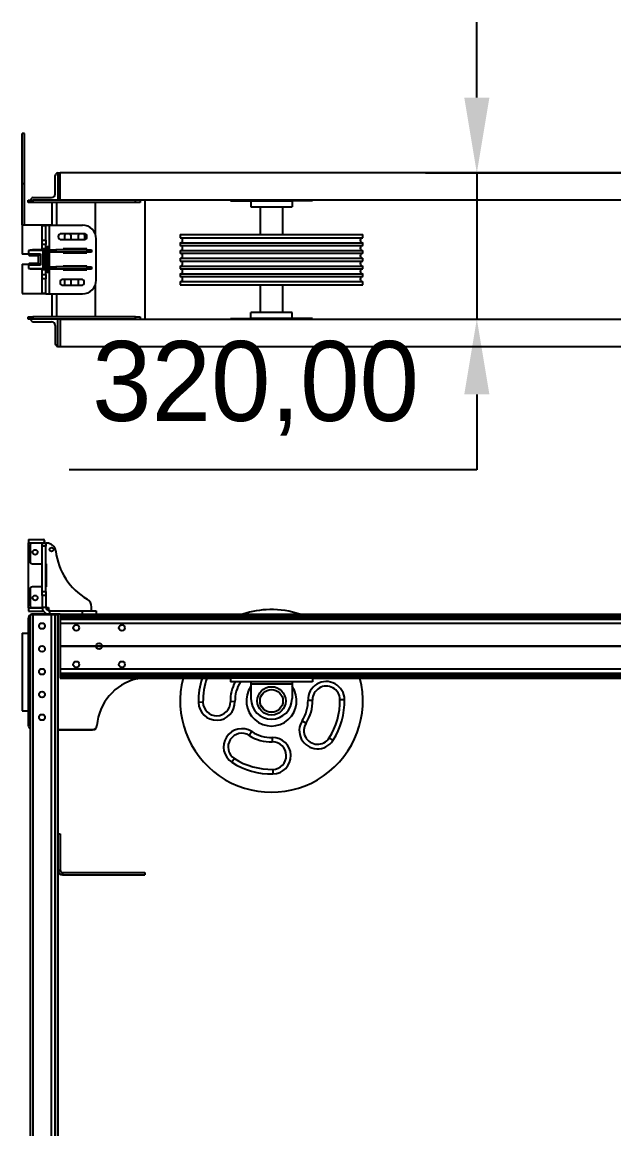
# Model space of a CAD drawing. Header units: millimetres. Extents: x 26.3 to 87, y 18.4 to 115.3.
# Drawn here: x 26.35 to 52.26, y 66.87 to 115.34 of the extents above; entities that cross this region are included whole.
import ezdxf

# ---------------------------------------------------------------- set-up
doc = ezdxf.new("R2010")
doc.units = ezdxf.units.MM
doc.header["$PDSIZE"] = -1
doc.dimstyles.new('ISO-25', dxfattribs={"dimtxt": 2.5, "dimasz": 2.5, "dimexe": 1.25, "dimexo": 0.625, "dimtad": 1, "dimtxsty": 'Standard', "dimcen": 2.5, "dimadec": 0, "dimazin": 0, "dimtfac": 1, "dimtmove": 0, "dimatfit": 3, "dimfxl": 1, "dimarcsym": 0})

# ---------------------------------------------------------------- blocks, each defined once
blk = doc.blocks.new('*D4')
at = {"color": 0, "lineweight": -2, "transparency": 16777216}
for p, q in [((79.556, 112.04), (79.556, 115.342)), ((45.904, 108.738), (80.556, 108.738)), ((79.556, 108.738), (79.556, 108.504)), ((79.556, 101.138), (79.556, 101.373)), ((45.904, 101.138), (80.556, 101.138)), ((79.556, 97.836), (79.556, 94.534))]:
    blk.add_line(p, q, dxfattribs=at)
at = {"color": 0, "transparency": 16777216}
for points in [[(79.005, 112.04), (80.106, 112.04), (79.556, 108.738)], [(79.005, 97.836), (80.106, 97.836), (79.556, 101.138)]]:
    blk.add_solid(points, dxfattribs=at)
at = {"layer": 'Defpoints', "color": 0, "transparency": 16777216}
for p in [(44.904, 108.738), (79.556, 108.738), (44.904, 101.138)]:
    blk.add_point(p, dxfattribs=at)
at = {"color": 0, "transparency": 16777216, "insert": (79.556, 104.938), "char_height": 3.5, "attachment_point": 5}
blk.add_mtext('380,00', dxfattribs=at)
blk = doc.blocks.new('*D6')
at = {"color": 0, "lineweight": -2, "transparency": 16777216}
for p, q in [((46.262, 112.04), (46.262, 115.342)), ((44.013, 108.738), (47.262, 108.738)), ((46.262, 108.738), (46.262, 102.338)), ((44.013, 102.338), (47.262, 102.338)), ((46.262, 99.036), (46.262, 95.734)), ((46.262, 95.734), (28.405, 95.734))]:
    blk.add_line(p, q, dxfattribs=at)
at = {"color": 0, "transparency": 16777216}
for points in [[(45.712, 112.04), (46.812, 112.04), (46.262, 108.738)], [(45.712, 99.036), (46.812, 99.036), (46.262, 102.338)]]:
    blk.add_solid(points, dxfattribs=at)
at = {"layer": 'Defpoints', "color": 0, "transparency": 16777216}
for p in [(43.013, 108.738), (43.013, 102.338), (46.262, 102.338)]:
    blk.add_point(p, dxfattribs=at)
at = {"color": 0, "transparency": 16777216, "insert": (36.571, 99.3), "char_height": 3.5, "attachment_point": 5}
blk.add_mtext('320,00', dxfattribs=at)

msp = doc.modelspace()

# ---------------------------------------------------------------- linework, layer by layer
at = {"color": 7, "linetype": 'Continuous', "lineweight": 25}
for p, q in [((26.44874, 110.45949), (26.34874, 110.45949)), ((26.34874, 108.25949), (26.34874, 110.45949)), ((26.44874, 108.25949), (26.44874, 110.45949)), ((27.79874, 107.81845), (27.79874, 108.61845)), ((27.91874, 108.73845), (28.01874, 108.73845)), ((27.91874, 108.73845), (27.91874, 107.53845)), ((66.11874, 108.73845), (28.01874, 108.73845)), ((28.01874, 107.53845), (28.01874, 108.73845)), ((35.46874, 108.75845), (35.46874, 108.73845)), ((35.46874, 108.75845), (39.06874, 108.75845)), ((39.06874, 108.75845), (39.06874, 108.73845)), ((26.44874, 108.25949), (26.34874, 108.25949)), ((26.34874, 106.45949), (26.34874, 108.25949)), ((26.44874, 106.45949), (26.44874, 108.25949)), ((26.83874, 107.65845), (27.63874, 107.65845)), ((26.61874, 107.43845), (26.61874, 107.53845)), ((26.61874, 107.53845), (26.71874, 107.53845)), ((26.81874, 107.43845), (26.61874, 107.43845)), ((26.73156, 107.53845), (26.71874, 107.53845)), ((26.73156, 107.53845), (26.81874, 107.53845)), ((26.81874, 107.53845), (26.81874, 107.43845)), ((31.31874, 107.53845), (26.81874, 107.53845)), ((31.31874, 107.43845), (26.81874, 107.43845)), ((27.64874, 107.43845), (27.64874, 106.4459)), ((66.11874, 107.53845), (28.01874, 107.53845)), ((29.54874, 107.43845), (29.54874, 106.0613)), ((31.31874, 107.43845), (31.31874, 107.53845)), ((31.51874, 107.43845), (31.31874, 107.43845)), ((31.51874, 107.53845), (31.51874, 107.43845)), ((31.71874, 107.53845), (31.71874, 102.33845)), ((35.46874, 107.53845), (35.46874, 107.51845)), ((35.46874, 107.51845), (36.36874, 107.51845)), ((36.36874, 107.51845), (38.16874, 107.51845)), ((36.36874, 107.51845), (36.36874, 107.25845)), ((36.36874, 107.25845), (38.16874, 107.25845)), ((36.76874, 107.25845), (36.76874, 106.03845)), ((37.76874, 106.03845), (37.76874, 107.25845)), ((39.06874, 107.51845), (38.16874, 107.51845)), ((38.16874, 107.51845), (38.16874, 107.25845)), ((39.06874, 107.53845), (39.06874, 107.51845)), ((26.34874, 106.45949), (26.44874, 106.45949)), ((26.34874, 106.45949), (26.34874, 105.17949)), ((26.44874, 106.45949), (27.64874, 106.45949)), ((27.22874, 106.4459), (27.38874, 106.4459)), ((27.22874, 106.41765), (27.22874, 106.4459)), ((27.38874, 106.41765), (27.22874, 106.41765)), ((27.22874, 105.79024), (27.22874, 106.41765)), ((27.38874, 106.4459), (27.38874, 106.41765)), ((27.38874, 106.4459), (27.54874, 106.4459)), ((27.38874, 105.79024), (27.38874, 106.41765)), ((27.54874, 106.4459), (28.98874, 106.4459)), ((27.22874, 105.79024), (27.38874, 105.79024)), ((27.22874, 105.59965), (27.22874, 105.79024)), ((27.38874, 105.79024), (27.38874, 105.59965)), ((29.05874, 106.0759), (28.05874, 106.0759)), ((28.05874, 105.8159), (29.05874, 105.8159)), ((28.21874, 105.8159), (28.21874, 106.00845)), ((28.47874, 106.00845), (28.47874, 105.8159)), ((28.81874, 105.8159), (28.81874, 106.00845)), ((29.07874, 106.00845), (29.07874, 105.81744)), ((29.58874, 104.0459), (29.58874, 105.8459)), ((33.26874, 106.03845), (33.26874, 105.89845)), ((33.26874, 106.03845), (37.18917, 106.03845)), ((33.26874, 105.89845), (37.18917, 105.89845)), ((33.26874, 105.67845), (33.26874, 105.55845)), ((33.26874, 105.67845), (37.18917, 105.67845)), ((37.18917, 106.03845), (41.26874, 106.03845)), ((37.18917, 105.89845), (41.26874, 105.89845)), ((37.18917, 105.67845), (41.26874, 105.67845)), ((41.26874, 105.89845), (41.26874, 106.03845)), ((41.26874, 105.55845), (41.26874, 105.67845)), ((26.62874, 105.3459), (26.62874, 105.1909)), ((27.26874, 105.3459), (26.62874, 105.3459)), ((26.69874, 105.3459), (26.69874, 105.3709)), ((26.69874, 105.3709), (26.79874, 105.3709)), ((27.42341, 105.3709), (26.79874, 105.3709)), ((27.38874, 105.59965), (27.22874, 105.59965)), ((27.22874, 105.4059), (27.22874, 105.59965)), ((27.38874, 105.4059), (27.22874, 105.4059)), ((27.22874, 105.3709), (27.22874, 105.4059)), ((27.26874, 104.5459), (27.26874, 105.3459)), ((27.26874, 105.3459), (27.32874, 105.3459)), ((27.32874, 105.3459), (27.32874, 104.5459)), ((27.42341, 105.2709), (27.32874, 105.2709)), ((27.38874, 105.2359), (27.32874, 105.2359)), ((27.38874, 105.4059), (27.38874, 105.59965)), ((27.38874, 105.3709), (27.38874, 105.4059)), ((27.39, 105.4059), (27.38874, 105.4059)), ((27.38874, 105.2359), (27.38874, 105.2709)), ((27.38874, 104.6559), (27.38874, 105.2359)), ((27.38874, 105.2359), (27.39, 105.2359)), ((27.39, 105.3709), (27.39, 105.4059)), ((27.39, 105.2359), (27.39, 105.2709)), ((27.48874, 105.5059), (27.39002, 105.5059)), ((27.39002, 105.5059), (27.39002, 105.3709)), ((27.39002, 105.2709), (27.39002, 104.6209)), ((27.42341, 105.2709), (27.42341, 105.3709)), ((27.42341, 105.3709), (27.82038, 105.3709)), ((27.82038, 105.2709), (27.42341, 105.2709)), ((27.42874, 105.5059), (27.42874, 105.3709)), ((27.42874, 105.2709), (27.42874, 104.6209)), ((27.48874, 105.5059), (27.48874, 105.3709)), ((27.48874, 105.2709), (27.48874, 104.6209)), ((27.82038, 105.3709), (27.82038, 105.2709)), ((29.1934, 105.3709), (27.82038, 105.3709)), ((29.1934, 105.2709), (27.82038, 105.2709)), ((29.18874, 105.4059), (28.14874, 105.4059)), ((28.14874, 105.4059), (28.14874, 105.3709)), ((28.14874, 105.2709), (28.14874, 105.2359)), ((28.14874, 105.2359), (29.18874, 105.2359)), ((29.18874, 105.3709), (29.18874, 105.4059)), ((29.18874, 105.2359), (29.18874, 105.2709)), ((29.1934, 105.2709), (29.1934, 105.3709)), ((29.1934, 105.3709), (29.38874, 105.3709)), ((29.38874, 105.2709), (29.1934, 105.2709)), ((29.38874, 105.3709), (29.38874, 105.2709)), ((33.26874, 105.55845), (37.18917, 105.55845)), ((33.26874, 105.33845), (33.26874, 105.21845)), ((33.26874, 105.33845), (37.18917, 105.33845)), ((33.26874, 105.21845), (37.18917, 105.21845)), ((37.18917, 105.55845), (41.26874, 105.55845)), ((37.18917, 105.33845), (41.26874, 105.33845)), ((37.18917, 105.21845), (41.26874, 105.21845)), ((41.26874, 105.21845), (41.26874, 105.33845)), ((26.62874, 105.17949), (26.34874, 105.17949)), ((26.34874, 104.73949), (26.34874, 103.45949)), ((26.34874, 104.73949), (26.62874, 104.73949)), ((26.62874, 105.1909), (27.14874, 105.1909)), ((26.62874, 105.1509), (26.62874, 105.1909)), ((26.62874, 105.1509), (26.66874, 105.1109)), ((26.66874, 104.7809), (26.62874, 104.7409)), ((26.62874, 104.7009), (26.62874, 104.7409)), ((27.06874, 105.1109), (26.66874, 105.1109)), ((26.66874, 104.7809), (27.06874, 104.7809)), ((27.14874, 105.1909), (27.06874, 105.1109)), ((27.06874, 104.7809), (27.06874, 105.1109)), ((27.14874, 104.7009), (27.06874, 104.7809)), ((27.14874, 105.1909), (27.14874, 104.7009)), ((33.26874, 104.99845), (33.26874, 104.87845)), ((33.26874, 104.99845), (37.18917, 104.99845)), ((33.26874, 104.87845), (37.18917, 104.87845)), ((37.18917, 104.99845), (41.26874, 104.99845)), ((37.18917, 104.87845), (41.26874, 104.87845)), ((41.26874, 104.87845), (41.26874, 104.99845)), ((26.62874, 104.7009), (26.62874, 104.5459)), ((27.14874, 104.7009), (26.62874, 104.7009)), ((26.62874, 104.5459), (27.26874, 104.5459)), ((26.69874, 104.5209), (26.69874, 104.5459)), ((26.79874, 104.5209), (26.69874, 104.5209)), ((27.42341, 104.5209), (26.79874, 104.5209)), ((27.22874, 104.4859), (27.22874, 104.5209)), ((27.38874, 104.4859), (27.22874, 104.4859)), ((27.22874, 104.29214), (27.22874, 104.4859)), ((27.22874, 104.29214), (27.38874, 104.29214)), ((27.22874, 104.10155), (27.22874, 104.29214)), ((27.32874, 104.5459), (27.26874, 104.5459)), ((27.38874, 104.6559), (27.32874, 104.6559)), ((27.42341, 104.6209), (27.32874, 104.6209)), ((27.38874, 104.6209), (27.38874, 104.6559)), ((27.39, 104.6559), (27.38874, 104.6559)), ((27.38874, 104.4859), (27.38874, 104.5209)), ((27.38874, 104.29214), (27.38874, 104.4859)), ((27.38874, 104.4859), (27.39, 104.4859)), ((27.38874, 104.29214), (27.38874, 104.10155)), ((27.39, 104.6209), (27.39, 104.6559)), ((27.39, 104.4859), (27.39, 104.5209)), ((27.39002, 104.5209), (27.39002, 104.3859)), ((27.39002, 104.3859), (27.48874, 104.3859)), ((27.42341, 104.5209), (27.42341, 104.6209)), ((27.42341, 104.6209), (27.82038, 104.6209)), ((27.82038, 104.5209), (27.42341, 104.5209)), ((27.42874, 104.5209), (27.42874, 104.3859)), ((27.48874, 104.5209), (27.48874, 104.3859)), ((27.82038, 104.6209), (27.82038, 104.5209)), ((29.1934, 104.6209), (27.82038, 104.6209)), ((29.1934, 104.5209), (27.82038, 104.5209)), ((29.18874, 104.6559), (28.14874, 104.6559)), ((28.14874, 104.6559), (28.14874, 104.6209)), ((28.14874, 104.5209), (28.14874, 104.4859)), ((28.14874, 104.4859), (29.18874, 104.4859)), ((29.18874, 104.6209), (29.18874, 104.6559)), ((29.18874, 104.4859), (29.18874, 104.5209)), ((29.1934, 104.5209), (29.1934, 104.6209)), ((29.1934, 104.6209), (29.38874, 104.6209)), ((29.38874, 104.5209), (29.1934, 104.5209)), ((29.38874, 104.6209), (29.38874, 104.5209)), ((33.26874, 104.65845), (33.26874, 104.53845)), ((33.26874, 104.65845), (37.18917, 104.65845)), ((33.26874, 104.53845), (37.18917, 104.53845)), ((33.26874, 104.31845), (33.26874, 104.19845)), ((33.26874, 104.31845), (37.18917, 104.31845)), ((37.18917, 104.65845), (41.26874, 104.65845)), ((37.18917, 104.53845), (41.26874, 104.53845)), ((37.18917, 104.31845), (41.26874, 104.31845)), ((41.26874, 104.53845), (41.26874, 104.65845)), ((41.26874, 104.19845), (41.26874, 104.31845)), ((27.38874, 104.10155), (27.22874, 104.10155)), ((27.22874, 103.47414), (27.22874, 104.10155)), ((27.38874, 103.47414), (27.38874, 104.10155)), ((28.93874, 104.0759), (28.13874, 104.0759)), ((28.13874, 103.8159), (28.93874, 103.8159)), ((28.21874, 103.86845), (28.21874, 104.0759)), ((28.47874, 104.0759), (28.47874, 103.86845)), ((28.81874, 103.86845), (28.81874, 104.0759)), ((29.54874, 103.83049), (29.54874, 102.43845)), ((33.26874, 104.19845), (37.18917, 104.19845)), ((33.26874, 103.97845), (33.26874, 103.83845)), ((33.26874, 103.97845), (37.18917, 103.97845)), ((33.26874, 103.83845), (37.18917, 103.83845)), ((36.76874, 103.83845), (36.76874, 102.61845)), ((37.18917, 104.19845), (41.26874, 104.19845)), ((37.18917, 103.97845), (41.26874, 103.97845)), ((37.18917, 103.83845), (41.26874, 103.83845)), ((37.76874, 102.61845), (37.76874, 103.83845)), ((41.26874, 103.83845), (41.26874, 103.97845)), ((26.34874, 103.45949), (27.22874, 103.45949)), ((27.22874, 103.47414), (27.38874, 103.47414)), ((27.22874, 103.4459), (27.22874, 103.47414)), ((27.38874, 103.4459), (27.22874, 103.4459)), ((27.38874, 103.47414), (27.38874, 103.4459)), ((27.38874, 103.4459), (27.54874, 103.4459)), ((27.54874, 103.4459), (28.98874, 103.4459)), ((27.64874, 103.4459), (27.64874, 102.43845)), ((26.61874, 102.33845), (26.61874, 102.43845)), ((26.61874, 102.43845), (26.81874, 102.43845)), ((26.71874, 102.33845), (26.61874, 102.33845)), ((26.73156, 102.33845), (26.71874, 102.33845)), ((26.81874, 102.33845), (26.73156, 102.33845)), ((26.81874, 102.43845), (26.81874, 102.33845)), ((31.31874, 102.43845), (26.81874, 102.43845)), ((31.31874, 102.33845), (26.81874, 102.33845)), ((27.91874, 101.13845), (27.91874, 102.33845)), ((28.01874, 102.33845), (28.01874, 101.13845)), ((28.01874, 102.33845), (66.11874, 102.33845)), ((31.31874, 102.33845), (31.31874, 102.43845)), ((31.31874, 102.43845), (31.51874, 102.43845)), ((31.51874, 102.43845), (31.51874, 102.33845)), ((35.46874, 102.35845), (36.36874, 102.35845)), ((35.46874, 102.33845), (35.46874, 102.35845)), ((36.36874, 102.35845), (36.36874, 102.61845)), ((38.16874, 102.61845), (36.36874, 102.61845)), ((38.16874, 102.35845), (36.36874, 102.35845)), ((38.16874, 102.35845), (38.16874, 102.61845)), ((39.06874, 102.35845), (38.16874, 102.35845)), ((39.06874, 102.33845), (39.06874, 102.35845)), ((26.83874, 102.21845), (27.63874, 102.21845)), ((27.79874, 102.05845), (27.79874, 101.25845)), ((27.91874, 101.13845), (28.01874, 101.13845)), ((28.01874, 101.13845), (66.11874, 101.13845)), ((35.46874, 101.11845), (35.46874, 101.13845)), ((39.06874, 101.11845), (35.46874, 101.11845)), ((39.06874, 101.11845), (39.06874, 101.13845)), ((26.62874, 92.68224), (26.62874, 92.53224)), ((26.62874, 92.68224), (27.26874, 92.68224)), ((27.32874, 92.62224), (27.32874, 92.59224)), ((26.62874, 92.53224), (27.26874, 92.53224)), ((26.62874, 89.69224), (26.62874, 92.53224)), ((26.69874, 92.42224), (26.69874, 91.72224)), ((27.22874, 92.52224), (26.79874, 92.52224)), ((27.22874, 92.53224), (27.22874, 92.52224)), ((27.22874, 92.52224), (27.38874, 92.52224)), ((27.22874, 92.38288), (27.22874, 92.52224)), ((27.38874, 92.38288), (27.22874, 92.38288)), ((27.22874, 90.41101), (27.22874, 92.38288)), ((27.42341, 92.52224), (27.38874, 92.52224)), ((27.38874, 92.52224), (27.38874, 92.38288)), ((27.38874, 90.41101), (27.38874, 92.38288)), ((26.79874, 91.62224), (27.22874, 91.62224)), ((27.38874, 91.62224), (27.39874, 91.62224)), ((27.39874, 91.62224), (27.39874, 90.60224)), ((26.69874, 90.50224), (26.69874, 89.80224)), ((27.22874, 90.60224), (26.79874, 90.60224)), ((27.22874, 90.22909), (27.22874, 90.41101)), ((27.22874, 90.41101), (27.38874, 90.41101)), ((27.22874, 90.22909), (27.22874, 89.72224)), ((27.38874, 90.22909), (27.22874, 90.22909)), ((27.39874, 90.60224), (27.38874, 90.60224)), ((27.38874, 90.41101), (27.38874, 90.22909)), ((27.38874, 90.22909), (27.38874, 89.72224)), ((26.62874, 89.69224), (26.62874, 89.54224)), ((26.62874, 89.69224), (27.23015, 89.69224)), ((26.79874, 89.70224), (27.22937, 89.70224)), ((27.22874, 89.72224), (27.38874, 89.72224)), ((27.22874, 89.70224), (27.22874, 89.69224)), ((27.39, 89.70224), (27.49874, 89.70224)), ((27.49874, 89.70224), (27.49874, 89.66224)), ((29.38874, 89.56224), (29.38874, 89.72481)), ((26.61874, 89.21224), (26.61874, 84.55224)), ((26.62874, 89.54224), (27.26874, 89.54224)), ((26.71874, 18.39224), (26.71874, 89.39224)), ((26.71874, 89.39224), (26.83874, 89.39224)), ((28.01874, 89.41224), (26.81874, 89.41224)), ((26.83874, 18.39224), (26.83874, 89.39224)), ((26.83874, 89.39224), (27.63874, 89.39224)), ((27.54874, 89.56224), (28.98874, 89.56224)), ((27.63874, 18.39224), (27.63874, 89.39224)), ((27.63874, 89.39224), (27.79874, 89.39224)), ((27.79874, 18.39224), (27.79874, 89.39224)), ((27.79874, 89.39224), (27.91874, 89.39224)), ((27.91874, 18.39224), (27.91874, 89.39224)), ((28.01874, 89.41224), (66.11874, 89.41224)), ((28.01874, 89.41224), (28.01874, 89.3693)), ((28.01874, 89.3693), (66.11874, 89.3693)), ((28.01874, 89.3693), (28.01874, 89.27979)), ((28.01874, 89.27979), (66.11874, 89.27979)), ((28.01874, 89.27979), (28.01874, 89.19316)), ((28.98874, 89.56224), (29.58874, 89.56224)), ((29.58874, 89.56224), (29.58874, 89.41224)), ((28.01874, 89.19316), (66.11874, 89.19316)), ((28.01874, 89.19316), (28.01874, 89.01415)), ((28.01874, 89.01415), (66.11874, 89.01415)), ((28.01874, 89.01415), (28.01874, 87.01033)), ((26.34874, 88.57224), (26.61874, 88.57224)), ((26.34874, 88.57224), (26.34874, 85.17224)), ((28.01874, 87.01033), (66.11874, 87.01033)), ((28.01874, 87.01033), (28.01874, 86.83132)), ((28.01874, 86.83132), (66.11874, 86.83132)), ((28.01874, 86.83132), (28.01874, 86.74469)), ((28.01874, 86.74469), (66.11874, 86.74469)), ((28.01874, 86.74469), (28.01874, 86.65518)), ((28.01874, 86.65518), (66.11874, 86.65518)), ((28.01874, 86.65518), (28.01874, 86.61224)), ((28.01874, 86.61224), (35.46874, 86.61224)), ((35.46874, 86.61224), (35.46874, 86.45224)), ((39.06874, 86.61224), (35.46874, 86.61224)), ((39.06874, 86.45224), (35.46874, 86.45224)), ((36.36874, 86.45224), (36.36874, 86.35224)), ((38.16874, 86.35224), (36.36874, 86.35224)), ((36.36874, 86.35224), (36.36874, 85.71224)), ((38.16874, 86.45224), (38.16874, 86.35224)), ((38.16874, 86.35224), (38.16874, 85.71224)), ((39.06874, 86.61224), (39.06874, 86.45224)), ((39.06874, 86.61224), (55.06874, 86.61224)), ((34.26934, 85.55256), (34.06938, 85.54858)), ((35.66906, 85.58041), (35.4691, 85.57643)), ((38.86843, 85.64407), (39.06839, 85.64805)), ((40.26815, 85.67192), (40.46811, 85.6759)), ((26.34874, 85.17224), (26.61874, 85.17224)), ((27.91874, 84.35224), (29.42677, 84.35224)), ((29.54874, 84.39374), (29.54874, 84.34224)), ((38.61402, 84.74608), (38.78218, 84.63781)), ((29.54874, 84.34224), (27.91874, 84.34224)), ((36.40258, 84.26697), (36.29431, 84.09881)), ((37.30057, 84.01256), (37.30455, 83.8126)), ((39.79113, 83.98819), (39.95929, 83.87992)), ((35.64469, 83.08985), (35.53642, 82.92169)), ((37.32842, 82.61284), (37.3324, 82.41287)), ((27.91874, 79.79224), (28.01874, 79.79224)), ((27.91874, 79.79224), (27.91874, 78.19224)), ((28.01874, 79.79224), (28.01874, 78.19224)), ((27.91874, 78.19224), (28.01874, 78.19224)), ((28.11874, 78.09224), (28.11874, 77.99224)), ((28.11874, 78.09224), (31.71874, 78.09224)), ((31.71874, 78.09224), (31.71874, 77.99224)), ((28.11874, 77.99224), (31.71874, 77.99224)), ((27.91874, 76.99224), (27.91874, 75.79224))]:
    msp.add_line(p, q, dxfattribs=at)
at = {"color": 8, "linetype": 'Continuous', "lineweight": 25}
for p, q in [((27.84874, 107.43845), (27.84874, 106.4459)), ((27.54874, 105.3709), (27.54874, 106.4459)), ((26.79874, 105.3709), (26.79874, 105.3459)), ((27.54874, 104.6209), (27.54874, 105.2709)), ((26.79874, 104.5459), (26.79874, 104.5209)), ((27.54874, 103.4459), (27.54874, 104.5209)), ((27.84874, 103.4459), (27.84874, 102.43845)), ((27.54874, 89.56224), (27.54874, 89.41224)), ((28.98874, 89.41224), (28.98874, 89.56224))]:
    msp.add_line(p, q, dxfattribs=at)
at = {"color": 7, "linetype": 'Continuous'}
for p, q in [((27.91874, 89.39224), (27.91874, 18.39224)), ((27.91874, 18.39224), (27.91874, 89.39224)), ((28.01874, 88.01224), (66.11874, 88.01224)), ((66.11874, 88.01224), (28.01874, 88.01224))]:
    msp.add_line(p, q, dxfattribs=at)
at = {"color": 7, "linetype": 'Continuous', "lineweight": 25, "flags": 128}
for points in [[(28.26281, 105.3709), (28.25144, 105.38224), (28.23478, 105.4059)], [(28.46271, 105.4059), (28.44605, 105.38224), (28.43467, 105.3709)], [(28.86281, 105.3709), (28.85144, 105.38224), (28.83478, 105.4059)], [(29.06271, 105.4059), (29.04605, 105.38224), (29.03467, 105.3709)], [(28.22984, 103.8159), (28.22252, 103.83733), (28.21874, 103.86845)], [(28.47874, 103.86845), (28.47496, 103.83733), (28.46765, 103.8159)], [(28.82984, 103.8159), (28.82252, 103.83733), (28.81874, 103.86845)], [(27.26874, 89.54224), (27.28045, 89.54339), (27.28301, 89.54396)]]:
    msp.add_lwpolyline(points, dxfattribs=at)
at = {"color": 7, "linetype": 'Continuous', "lineweight": 25}
for centre, radius in [((26.91874, 92.12224), 0.11), ((27.63874, 92.24224), 0.085), ((26.91874, 90.12224), 0.11), ((27.21874, 88.89224), 0.13), ((28.71874, 88.81224), 0.13), ((30.71874, 88.81224), 0.13), ((27.21874, 87.89224), 0.13), ((29.71874, 88.01224), 0.13), ((28.71874, 87.21224), 0.13), ((30.71874, 87.21224), 0.13), ((27.21874, 86.89224), 0.13), ((27.21874, 85.89224), 0.13), ((37.26874, 85.61224), 0.622), ((37.26874, 85.61224), 0.502), ((37.26874, 85.61224), 0.5), ((27.21874, 84.89224), 0.13)]:
    msp.add_circle(centre, radius, dxfattribs=at)
for centre, radius, start, end in [((27.91874, 108.61845), 0.12, 90, 180), ((26.83874, 107.53845), 0.12, 90, 180), ((27.63874, 107.81845), 0.16, 270, 0), ((28.98874, 105.8459), 0.6, 0, 90), ((28.05874, 105.9459), 0.13, 90, 270), ((28.34874, 106.00845), 0.13, 148.74455, 180), ((28.34874, 106.00845), 0.13, 0, 31.25545), ((28.94874, 106.00845), 0.13, 148.74455, 180), ((29.05874, 105.9459), 0.13, 270, 90), ((28.94874, 106.00845), 0.13, 0, 31.252753), ((33.26874, 105.78845), 0.11, 270, 90), ((41.26874, 105.78845), 0.11, 90, 270), ((33.26874, 105.44845), 0.11, 270, 90), ((33.26874, 105.10845), 0.11, 270, 90), ((41.26874, 105.44845), 0.11, 90, 270), ((41.26874, 105.10845), 0.11, 90, 270), ((33.26874, 104.76845), 0.11, 270, 90), ((41.26874, 104.76845), 0.11, 90, 270), ((28.34874, 104.40845), 0.13, 120.116333, 143.431911), ((28.34874, 104.40845), 0.13, 36.568089, 59.883667), ((28.94874, 104.40845), 0.13, 120.116333, 143.431911), ((28.94874, 104.40845), 0.13, 36.568089, 59.883667), ((33.26874, 104.42845), 0.11, 270, 90), ((41.26874, 104.42845), 0.11, 90, 270), ((28.13874, 103.9459), 0.13, 90, 270), ((28.93874, 103.9459), 0.13, 270, 90), ((28.98874, 104.0459), 0.6, 270, 0), ((33.26874, 104.08845), 0.11, 270, 90), ((41.26874, 104.08845), 0.11, 90, 270), ((26.83874, 102.33845), 0.12, 180, 270), ((27.63874, 102.05845), 0.16, 0, 90), ((27.91874, 101.25845), 0.12, 180, 270), ((27.26874, 92.62224), 0.06, 0, 90), ((27.26874, 92.59224), 0.06, 270, 0), ((26.79874, 92.42224), 0.1, 90, 180), ((27.42341, 92.12224), 0.4, 7.05688, 90), ((30.65462, 92.52224), 2.85588, 187.05688, 239.226013), ((26.79874, 91.72224), 0.1, 180, 270), ((26.79874, 90.50224), 0.1, 90, 180), ((26.79874, 89.80224), 0.1, 180, 270), ((27.54874, 89.72224), 0.32, 180, 255.638488), ((27.54874, 89.72224), 0.16, 180, 270), ((28.98874, 89.72481), 0.4, 0, 59.226013), ((26.81874, 89.21224), 0.2, 120, 180), ((26.81874, 89.21224), 0.2, 90, 115.841933), ((27.59874, 89.66224), 0.1, 180, 270), ((37.26874, 85.61224), 4, 91.139925, 108.194872), ((37.26874, 85.61224), 4, 71.805128, 91.139925), ((31.91285, 84.35224), 2.29411, 103.780549, 175.400566), ((31.31874, 86.77455), 0.2, 283.780549, 305.750908), ((37.26874, 85.61224), 4, 165.522488, 14.477512), ((37.26874, 85.61224), 3, 160.528779, 181.139925), ((37.26874, 85.61224), 1.8, 152.181861, 181.139925), ((39.66827, 85.65999), 0.8, 1.139925, 181.139925), ((37.26874, 85.61224), 1.1, 144.903199, 35.096801), ((39.66827, 85.65999), 0.6, 1.139925, 181.139925), ((34.86922, 85.5645), 0.8, 181.139925, 1.139925), ((34.86922, 85.5645), 0.6, 181.139925, 1.139925), ((37.26874, 85.71224), 0.9, 180, 0), ((37.26874, 85.61224), 1.6, 327.224398, 1.139925), ((37.26874, 85.61224), 1.8, 327.224398, 1.139925), ((37.26874, 85.61224), 3, 327.224398, 1.139925), ((37.26874, 85.61224), 3.2, 327.224398, 1.139925), ((26.81874, 84.55224), 0.2, 180, 240), ((29.42677, 84.55224), 0.2, 270, 355.400566), ((35.9695, 83.59433), 0.8, 57.224398, 237.224398), ((39.28666, 84.313), 0.8, 147.224398, 327.224398), ((39.28666, 84.313), 0.6, 147.224398, 327.224398), ((35.9695, 83.59433), 0.6, 57.224398, 237.224398), ((37.26874, 85.61224), 1.8, 237.224398, 271.139925), ((37.26874, 85.61224), 1.6, 237.224398, 271.139925), ((37.31649, 83.21272), 0.8, 271.139925, 91.139925), ((37.31649, 83.21272), 0.6, 271.139925, 91.139925), ((37.26874, 85.61224), 3.2, 237.224398, 271.139925), ((37.26874, 85.61224), 3, 237.224398, 271.139925), ((28.11874, 78.19224), 0.2, 180, 270), ((28.11874, 78.19224), 0.1, 180, 270)]:
    msp.add_arc(centre, radius, start, end, dxfattribs=at)
at = {"color": 8, "linetype": 'Continuous', "lineweight": 25}
for radius, start in [(3.2, 161.790043), (1.6, 148.331757)]:
    msp.add_arc((37.26874, 85.61224), radius, start, 181.139925, dxfattribs=at)
at = {"color": 7, "linetype": 'Continuous', "lineweight": 25}
for centre in [(36.16874, 86.79928), (38.36874, 86.79928)]:
    msp.add_ellipse(centre, major_axis=(0.14, 0), ratio=0.10510424, dxfattribs=at)

# ---------------------------------------------------------------- dimensions: what is measured, and where the dimension line sits
for base, p1, p2, picture, middle in [((46.26203, 102.33845), (43.01331, 108.73845), (43.01331, 102.33845), '*D6', (36.57137, 99.30011)), ((79.55573, 108.73845), (44.90419, 101.13845), (44.90419, 108.73845), '*D4', (79.55573, 104.93845))]:
    dim = msp.add_linear_dim(base=base, p1=p1, p2=p2, angle=90, dimstyle='ISO-25', override={"dimtxt": 3.5, "dimasz": 3.302, "dimexe": 1, "dimexo": 1, "dimgap": 1.524, "dimtih": 1, "dimtoh": 1, "dimlfac": 50, "dimzin": 1, "dimadec": 2, "dimtzin": 1})
    dim.commit()
    dim.dimension.update_dxf_attribs({"geometry": picture, "text_midpoint": middle})

doc.saveas('drawing.dxf')
